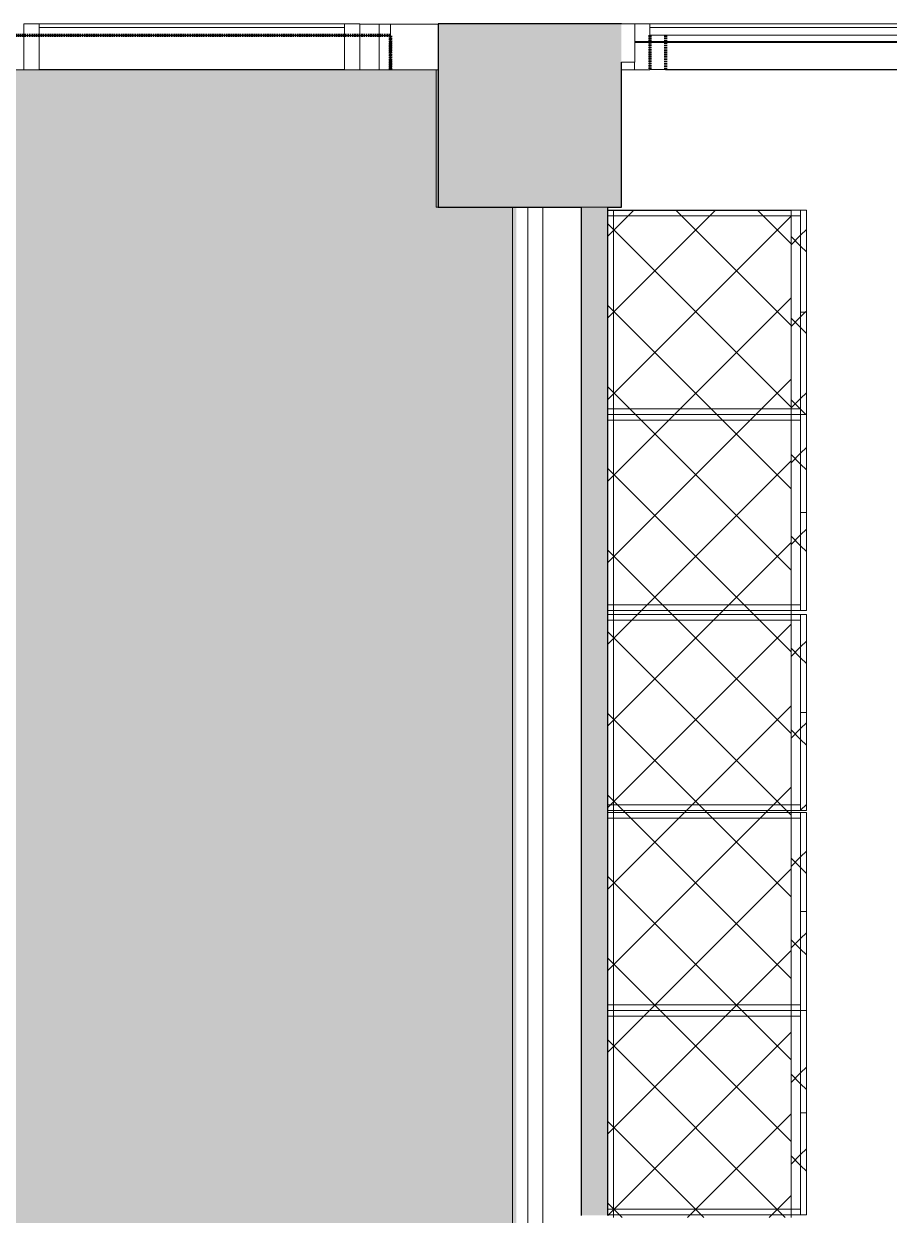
# Model space of a CAD drawing. Header units: inches. Extents: x 920 to 2661, y -647 to 1865.
# Drawn here: x 2061.6 to 2175, y 1709.4 to 1865.4 of the extents above; entities that cross this region are included whole.
import ezdxf

# ---------------------------------------------------------------- set-up
doc = ezdxf.new("R2010")
doc.units = ezdxf.units.IN
doc.header["$MEASUREMENT"] = 0
doc.linetypes.add('IMPORT-Dash 1_8_ _2_', pattern=[0.3, 0.1875, -0.1125])
doc.linetypes.add('IMPORT-Double Dash 3_8_', pattern=[1, 0.375, -0.125, 0.125, -0.125, 0.125, -0.125])
for name, color, linetype, lineweight in [('A-DETL-GENF', 92, 'Continuous', 9), ('A-GLAZ', 151, 'Continuous', 18), ('A-GLAZ-CWMG', 250, 'Continuous', 18), ('A-WALL', 113, 'Continuous', 13), ('A-WALL-PATT', 111, 'Continuous', 18), ('basebuilding_dwg', 8, 'Continuous', 9), ('I-WALL', 2, 'Continuous', 18), ('Q-CASE', 31, 'Continuous', 9)]:
    doc.layers.add(name, color=color, linetype=linetype, lineweight=lineweight)
pattern_1 = [(135, (1790.343, -1613.752), (-5.341485, -5.341485), []), (225, (1790.343, -1613.752), (5.341485, -5.341485), [])]
pattern_2 = [(315, (-1786.352, 1613.752), (5.341485, 5.341485), []), (45, (-1786.352, 1613.752), (-5.341485, 5.341485), [])]
pattern_3 = [(135, (1843.267, -1613.752), (-5.341485, -5.341485), []), (225, (1843.267, -1613.752), (5.341485, -5.341485), [])]
pattern_4 = [(135, (1764.397, -1613.752), (-5.341485, -5.341485), []), (225, (1764.397, -1613.752), (5.341485, -5.341485), [])]
pattern_5 = [(315, (-1707.233, 1613.752), (5.341485, 5.341485), []), (45, (-1707.233, 1613.752), (-5.341485, 5.341485), [])]

# ---------------------------------------------------------------- blocks, each defined once
blk = doc.blocks.new('Frameless opening with glazing - 42_ x 84_-4846444-FIRST FLOOR CONSTRUCTION')
at = {"layer": 'A-GLAZ', "lineweight": 40}
blk.add_line((-22.5, 0.125), (19.5, 0.125), dxfattribs=at)
blk = doc.blocks.new('C-Counter Top1 - 24_ Depth-5034683-FIRST FLOOR CONSTRUCTION')
at = {"layer": 'Q-CASE'}
h = blk.add_hatch(dxfattribs=at)
h.set_pattern_fill('FP_7', color=256, style=0, pattern_type=2)
h.set_pattern_definition([(315, (-1756.414, 1616.115), (5.341485, 5.341485), []), (45, (-1756.414, 1616.115), (-5.341485, 5.341485), [])])
h.paths.add_polyline_path([(-47.26, 0), (-47.26, -24), (84.55, -24), (84.55, 0), (-47.01, 0)], flags=0)
for p, q in [((84.55, -24), (84.55, 0)), ((84.55, -0.75), (-47.26, -0.75)), ((-47.26, -24), (84.55, -24))]:
    blk.add_line(p, q, dxfattribs=at)
blk = doc.blocks.new('CW Cupbd - UB 34_5_h x 26_d - 2 Doors-5070561-FIRST FLOOR CONSTRUCTION')
at = {"layer": 'Q-CASE'}
h = blk.add_hatch(dxfattribs=at)
h.set_pattern_fill('FP_16', color=256, style=0, pattern_type=2)
h.set_pattern_definition(pattern_1)
h.paths.add_polyline_path([(15.09, 27.61), (15.09, 28.36), (2.25, 28.36), (2.25, 27.61), (3, 27.61)], flags=0)
h = blk.add_hatch(dxfattribs=at)
h.set_pattern_fill('FP_16', color=256, style=0, pattern_type=2)
h.set_pattern_definition(pattern_1)
h.paths.add_polyline_path([(27.94, 28.36), (15.09, 28.36), (15.09, 27.61), (27.94, 27.61)], flags=0)
h = blk.add_hatch(dxfattribs=at)
h.set_pattern_fill('FP_16', color=256, style=0, pattern_type=2)
h.set_pattern_definition(pattern_1)
h.paths.add_polyline_path([(3, 27.61), (2.25, 27.61), (2.25, 26.36), (3, 26.36)], flags=0)
h = blk.add_hatch(dxfattribs=at)
h.set_pattern_fill('FP_16', color=256, style=0, pattern_type=2)
h.set_pattern_definition(pattern_1)
h.paths.add_polyline_path([(27.19, 27.61), (3, 27.61), (3, 26.36), (27.19, 26.36)], flags=0)
h = blk.add_hatch(dxfattribs=at)
h.set_pattern_fill('FP_16', color=256, style=0, pattern_type=2)
h.set_pattern_definition(pattern_1)
h.paths.add_polyline_path([(27.94, 26.36), (27.94, 27.61), (27.19, 27.61), (27.19, 26.36)], flags=0)
for p, q in [((2.25, 28.36), (15.09, 28.36)), ((2.25, 28.36), (2.25, 27.61)), ((15.09, 27.61), (15.09, 28.36)), ((15.09, 28.36), (27.94, 28.36)), ((15.09, 28.36), (15.09, 27.61)), ((27.94, 27.61), (27.94, 28.36)), ((2.25, 27.61), (3, 27.61)), ((2.25, 2.36), (2.25, 27.61)), ((15.09, 27.61), (3, 27.61)), ((3, 27.61), (3, 2.36)), ((27.19, 27.61), (15.09, 27.61)), ((27.19, 27.61), (27.94, 27.61)), ((27.19, 2.36), (27.19, 27.61)), ((27.94, 2.36), (27.94, 27.61))]:
    blk.add_line(p, q, dxfattribs=at)
blk = doc.blocks.new('CW Cupbd - UB 34_5_h x 26_d - 2 Doors-5070573-FIRST FLOOR CONSTRUCTION')
at = {"layer": 'Q-CASE'}
h = blk.add_hatch(dxfattribs=at)
h.set_pattern_fill('FP_17', color=256, style=0, pattern_type=2)
h.set_pattern_definition(pattern_2)
h.paths.add_polyline_path([(2.25, -27.61), (3, -27.61), (3, -26.36), (2.25, -26.36)], flags=0)
h = blk.add_hatch(dxfattribs=at)
h.set_pattern_fill('FP_17', color=256, style=0, pattern_type=2)
h.set_pattern_definition(pattern_2)
h.paths.add_polyline_path([(3, -27.61), (27.17, -27.61), (27.17, -26.36), (3, -26.36)], flags=0)
h = blk.add_hatch(dxfattribs=at)
h.set_pattern_fill('FP_17', color=256, style=0, pattern_type=2)
h.set_pattern_definition(pattern_2)
h.paths.add_polyline_path([(27.17, -26.36), (27.17, -27.61), (27.92, -27.61), (27.92, -26.36), (27.32, -26.36)], flags=0)
h = blk.add_hatch(dxfattribs=at)
h.set_pattern_fill('FP_17', color=256, style=0, pattern_type=2)
h.set_pattern_definition(pattern_2)
h.paths.add_polyline_path([(2.25, -28.36), (15.08, -28.36), (15.08, -27.61), (2.25, -27.61)], flags=0)
h = blk.add_hatch(dxfattribs=at)
h.set_pattern_fill('FP_17', color=256, style=0, pattern_type=2)
h.set_pattern_definition(pattern_2)
h.paths.add_polyline_path([(15.08, -28.36), (27.92, -28.36), (27.92, -27.61), (15.08, -27.61)], flags=0)
for p, q in [((2.25, -27.61), (2.25, -2.36)), ((3, -2.36), (3, -27.61)), ((27.17, -27.61), (27.17, -2.36)), ((27.92, -27.61), (27.92, -2.36)), ((2.25, -27.61), (2.25, -28.36)), ((3, -27.61), (2.25, -27.61)), ((3, -27.61), (15.08, -27.61)), ((15.08, -28.36), (15.08, -27.61)), ((15.08, -27.61), (27.17, -27.61)), ((15.08, -27.61), (15.08, -28.36)), ((27.92, -27.61), (27.17, -27.61)), ((27.92, -28.36), (27.92, -27.61)), ((15.08, -28.36), (2.25, -28.36)), ((27.92, -28.36), (15.08, -28.36))]:
    blk.add_line(p, q, dxfattribs=at)
blk = doc.blocks.new('CW Cupbd - UB 34_5_h x 26_d - 2 Doors-5070363-FIRST FLOOR CONSTRUCTION')
at = {"layer": 'Q-CASE'}
h = blk.add_hatch(dxfattribs=at)
h.set_pattern_fill('FP_18', color=256, style=0, pattern_type=2)
h.set_pattern_definition(pattern_3)
h.paths.add_polyline_path([(15.62, 27.61), (15.62, 28.36), (2.25, 28.36), (2.25, 27.61), (3, 27.61)], flags=0)
h = blk.add_hatch(dxfattribs=at)
h.set_pattern_fill('FP_18', color=256, style=0, pattern_type=2)
h.set_pattern_definition(pattern_3)
h.paths.add_polyline_path([(29, 28.36), (15.62, 28.36), (15.62, 27.61), (29, 27.61)], flags=0)
h = blk.add_hatch(dxfattribs=at)
h.set_pattern_fill('FP_18', color=256, style=0, pattern_type=2)
h.set_pattern_definition(pattern_3)
h.paths.add_polyline_path([(3, 27.61), (2.25, 27.61), (2.25, 2.36), (2.3, 2.36), (2.3, 26.36), (3, 26.36)], flags=0)
h = blk.add_hatch(dxfattribs=at)
h.set_pattern_fill('FP_18', color=256, style=0, pattern_type=2)
h.set_pattern_definition(pattern_3)
h.paths.add_polyline_path([(28.25, 27.61), (3, 27.61), (3, 26.36), (28.25, 26.36)], flags=0)
h = blk.add_hatch(dxfattribs=at)
h.set_pattern_fill('FP_18', color=256, style=0, pattern_type=2)
h.set_pattern_definition(pattern_3)
h.paths.add_polyline_path([(29, 26.36), (29, 27.61), (28.25, 27.61), (28.25, 26.36)], flags=0)
for p, q in [((2.25, 28.36), (15.62, 28.36)), ((2.25, 28.36), (2.25, 27.61)), ((15.62, 27.61), (15.62, 28.36)), ((15.62, 28.36), (29, 28.36)), ((15.62, 28.36), (15.62, 27.61)), ((29, 27.61), (29, 28.36)), ((2.25, 27.61), (3, 27.61)), ((2.25, 2.36), (2.25, 27.61)), ((15.62, 27.61), (3, 27.61)), ((3, 27.61), (3, 2.36)), ((28.25, 27.61), (15.62, 27.61)), ((28.25, 27.61), (29, 27.61)), ((28.25, 2.36), (28.25, 27.61)), ((29, 2.36), (29, 27.61))]:
    blk.add_line(p, q, dxfattribs=at)
blk = doc.blocks.new('CW Cupbd - UB 34_5_h x 26_d - 2 Doors-5070656-FIRST FLOOR CONSTRUCTION')
at = {"layer": 'Q-CASE'}
h = blk.add_hatch(dxfattribs=at)
h.set_pattern_fill('FP_19', color=256, style=0, pattern_type=2)
h.set_pattern_definition(pattern_4)
h.paths.add_polyline_path([(15.21, 28.36), (2.25, 28.36), (2.25, 27.61), (15.21, 27.61)], flags=0)
h = blk.add_hatch(dxfattribs=at)
h.set_pattern_fill('FP_19', color=256, style=0, pattern_type=2)
h.set_pattern_definition(pattern_4)
h.paths.add_polyline_path([(28.17, 27.61), (28.17, 28.36), (15.21, 28.36), (15.21, 27.61), (27.42, 27.61)], flags=0)
h = blk.add_hatch(dxfattribs=at)
h.set_pattern_fill('FP_19', color=256, style=0, pattern_type=2)
h.set_pattern_definition(pattern_4)
h.paths.add_polyline_path([(3, 27.61), (2.25, 27.61), (2.25, 26.36), (3, 26.36)], flags=0)
h = blk.add_hatch(dxfattribs=at)
h.set_pattern_fill('FP_19', color=256, style=0, pattern_type=2)
h.set_pattern_definition(pattern_4)
h.paths.add_polyline_path([(27.42, 27.61), (3, 27.61), (3, 26.36), (27.42, 26.36)], flags=0)
h = blk.add_hatch(dxfattribs=at)
h.set_pattern_fill('FP_19', color=256, style=0, pattern_type=2)
h.set_pattern_definition(pattern_4)
h.paths.add_polyline_path([(28.17, 27.61), (27.42, 27.61), (27.42, 26.36), (28.17, 26.36)], flags=0)
for p, q in [((2.25, 28.36), (15.21, 28.36)), ((2.25, 28.36), (2.25, 27.61)), ((15.21, 27.61), (15.21, 28.36)), ((15.21, 28.36), (28.17, 28.36)), ((15.21, 28.36), (15.21, 27.61)), ((28.17, 27.61), (28.17, 28.36)), ((2.25, 27.61), (3, 27.61)), ((2.25, 2.36), (2.25, 27.61)), ((15.21, 27.61), (3, 27.61)), ((3, 27.61), (3, 2.36)), ((27.42, 27.61), (15.21, 27.61)), ((27.42, 27.61), (28.17, 27.61)), ((27.42, 2.36), (27.42, 27.61)), ((28.17, 2.36), (28.17, 27.61))]:
    blk.add_line(p, q, dxfattribs=at)
blk = doc.blocks.new('CW Cupbd - UB 34_5_h x 26_d - 2 Doors-5070644-FIRST FLOOR CONSTRUCTION')
at = {"layer": 'Q-CASE'}
h = blk.add_hatch(dxfattribs=at)
h.set_pattern_fill('FP_20', color=256, style=0, pattern_type=2)
h.set_pattern_definition(pattern_5)
h.paths.add_polyline_path([(2.25, -26.36), (2.25, -27.61), (3, -27.61), (3, -26.36)], flags=0)
h = blk.add_hatch(dxfattribs=at)
h.set_pattern_fill('FP_20', color=256, style=0, pattern_type=2)
h.set_pattern_definition(pattern_5)
h.paths.add_polyline_path([(3, -27.61), (28.25, -27.61), (28.25, -26.36), (3, -26.36)], flags=0)
h = blk.add_hatch(dxfattribs=at)
h.set_pattern_fill('FP_20', color=256, style=0, pattern_type=2)
h.set_pattern_definition(pattern_5)
h.paths.add_polyline_path([(28.25, -27.61), (29, -27.61), (29, -26.36), (28.25, -26.36)], flags=0)
h = blk.add_hatch(dxfattribs=at)
h.set_pattern_fill('FP_20', color=256, style=0, pattern_type=2)
h.set_pattern_definition(pattern_5)
h.paths.add_polyline_path([(2.25, -27.61), (2.25, -28.36), (15.62, -28.36), (15.62, -27.61), (3, -27.61)], flags=0)
h = blk.add_hatch(dxfattribs=at)
h.set_pattern_fill('FP_20', color=256, style=0, pattern_type=2)
h.set_pattern_definition(pattern_5)
h.paths.add_polyline_path([(15.62, -28.36), (29, -28.36), (29, -27.61), (15.62, -27.61)], flags=0)
for p, q in [((2.25, -27.61), (2.25, -2.36)), ((3, -2.36), (3, -27.61)), ((28.25, -27.61), (28.25, -2.36)), ((29, -27.61), (29, -2.36)), ((2.25, -27.61), (2.25, -28.36)), ((3, -27.61), (2.25, -27.61)), ((3, -27.61), (15.62, -27.61)), ((15.62, -28.36), (15.62, -27.61)), ((15.62, -27.61), (28.25, -27.61)), ((15.62, -27.61), (15.62, -28.36)), ((29, -27.61), (28.25, -27.61)), ((29, -28.36), (29, -27.61)), ((15.62, -28.36), (2.25, -28.36)), ((29, -28.36), (15.62, -28.36))]:
    blk.add_line(p, q, dxfattribs=at)
blk = doc.blocks.new('basebuilding_dwg_System Panel - Glazed EXIST-BLACK-1018897-GROSS BLDG AREA - LEVEL 6-4771485-FIRST FLOOR CONSTRUCTION')
at = {"layer": 'A-GLAZ', "color": 7, "lineweight": 9, "flags": 128}
blk.add_lwpolyline([(-20, -1.5), (20, -1.5), (20, -0.5), (-20, -0.5)], close=True, dxfattribs=at)
blk = doc.blocks.new('basebuilding_dwg_Rectangular Mullion - 2_ x 6_ rectangular-BLACK-1018865-GROSS BLDG AREA - LEVEL 6-4771487-FIRST FLOOR CONSTRUCTION')
at = {"layer": 'A-GLAZ-CWMG', "flags": 128}
blk.add_lwpolyline([(-1, 6), (1, 6), (1, 0), (-1, 0)], close=True, dxfattribs=at)
blk = doc.blocks.new('basebuilding_dwg_Rectangular Mullion - 2_ x 6_ rectangular-BLACK-1018894-GROSS BLDG AREA - LEVEL 6-4771489-FIRST FLOOR CONSTRUCTION')
at = {"layer": 'A-GLAZ-CWMG'}
for p, q in [((59.28, 1017.21), (19.28, 1017.21)), ((59.28, 1011.21), (19.28, 1011.21))]:
    blk.add_line(p, q, dxfattribs=at)
blk = doc.blocks.new('basebuilding_dwg_Rectangular Mullion - 2_ x 6_ rectangular-BLACK-167181-GROSS BLDG AREA - LEVEL 6-4771492-FIRST FLOOR CONSTRUCTION')
at = {"layer": 'A-GLAZ-CWMG', "flags": 128}
blk.add_lwpolyline([(-2, 6), (0, 6), (0, 0), (-2, 0)], close=True, dxfattribs=at)
blk = doc.blocks.new('basebuilding_dwg_Rectangular Mullion - 2_ x 6_ rectangular-BLACK-1018893-GROSS BLDG AREA - LEVEL 6-4771488-FIRST FLOOR CONSTRUCTION')
at = {"layer": 'A-GLAZ-CWMG'}
for p, q in [((-104.72, 1017.21), (-144.72, 1017.21)), ((-104.72, 1011.21), (-144.72, 1011.21))]:
    blk.add_line(p, q, dxfattribs=at)
blk = doc.blocks.new('basebuilding_dwg_Rectangular Mullion - 2_ x 6_ rectangular-BLACK-167180-GROSS BLDG AREA - LEVEL 6-V5-FIRST FLOOR CONSTRUCTION')
at = {"layer": 'A-GLAZ-CWMG'}
blk.add_line((0, 5), (0, 6), dxfattribs=at)
at = {"layer": 'A-GLAZ-CWMG', "flags": 128}
blk.add_lwpolyline([(0, 6), (-2, 6), (-2, 0), (-0.03, 0)], dxfattribs=at)
blk = doc.blocks.new('basebuilding_dwg-4266169-FIRST FLOOR CONSTRUCTION')
at = {"lineweight": 9}
for p, q in [((1583.61, 1865.36), (1593.89, 1865.36)), ((1586.14, 1865.36), (1586.14, 1859.36)), ((1221.4, 1859.4), (1593.89, 1859.4)), ((1617.89, 1859.4), (1619.61, 1859.4)), ((1603.61, 1841.4), (1603.61, 1383.4)), ((1605.61, 1841.4), (1605.61, 1383.4)), ((1607.61, 1383.4), (1607.61, 1841.4))]:
    blk.add_line(p, q, dxfattribs=at)
at = {"color": 10, "linetype": 'IMPORT-Dash 1_8_ _2_', "lineweight": 106}
for p, q in [((1621.61, 1863.9), (1621.61, 1859.45)), ((1623.64, 1863.86), (1623.64, 1859.4))]:
    blk.add_line(p, q, dxfattribs=at)
at = {"lineweight": 9, "flags": 128}
for points in [[(1587.64, 1865.36), (1587.64, 1859.36), (1379.64, 1859.36)], [(1583.61, 1859.4), (1593.61, 1859.4), (1593.61, 1841.4), (1593.89, 1841.4)], [(1831.64, 1860.4), (1831.64, 1859.36), (1623.64, 1859.36)]]:
    blk.add_lwpolyline(points, dxfattribs=at)
at = {"color": 250, "lineweight": 18, "flags": 128}
blk.add_lwpolyline([(1587.61, 1859.4), (1587.61, 1863.86), (1379.64, 1863.86), (1379.64, 1859.4), (1343.64, 1859.4), (1343.64, 1863.86), (1221.4, 1863.86)], dxfattribs=at)
at = {"color": 10, "linetype": 'IMPORT-Dash 1_8_ _2_', "lineweight": 106, "flags": 128}
blk.add_lwpolyline([(1587.64, 1859.4), (1587.64, 1863.86), (1379.64, 1863.86), (1379.64, 1859.4), (1343.64, 1859.4), (1343.64, 1863.86), (1343.64, 1859.45), (1377.61, 1859.45), (1377.61, 1863.9), (1587.64, 1863.9), (1587.64, 1859.45)], dxfattribs=at)
at = {"extrusion": (0, 0, -1), "rotation": 180}
for name, p in [('basebuilding_dwg_Rectangular Mullion - 2_ x 6_ rectangular-BLACK-1018865-GROSS BLDG AREA - LEVEL 6-4771487-FIRST FLOOR CONSTRUCTION', (-1540.61, 1865.4)), ('basebuilding_dwg_Rectangular Mullion - 2_ x 6_ rectangular-BLACK-167181-GROSS BLDG AREA - LEVEL 6-4771492-FIRST FLOOR CONSTRUCTION', (-1583.61, 1865.4))]:
    blk.add_blockref(name, p, dxfattribs=at)
for name, p in [('basebuilding_dwg_Rectangular Mullion - 2_ x 6_ rectangular-BLACK-1018894-GROSS BLDG AREA - LEVEL 6-4771489-FIRST FLOOR CONSTRUCTION', (1522.33, 848.2)), ('basebuilding_dwg_Rectangular Mullion - 2_ x 6_ rectangular-BLACK-1018893-GROSS BLDG AREA - LEVEL 6-4771488-FIRST FLOOR CONSTRUCTION', (1766.33, 848.2)), ('basebuilding_dwg_System Panel - Glazed EXIST-BLACK-1018897-GROSS BLDG AREA - LEVEL 6-4771485-FIRST FLOOR CONSTRUCTION', (1561.61, 1865.4)), ('basebuilding_dwg_System Panel - Glazed EXIST-BLACK-1018897-GROSS BLDG AREA - LEVEL 6-4771485-FIRST FLOOR CONSTRUCTION', (1641.61, 1865.4))]:
    blk.add_blockref(name, p)
at = {"rotation": 180}
blk.add_blockref('basebuilding_dwg_Rectangular Mullion - 2_ x 6_ rectangular-BLACK-167180-GROSS BLDG AREA - LEVEL 6-V5-FIRST FLOOR CONSTRUCTION', (1619.61, 1865.4), dxfattribs=at)

msp = doc.modelspace()

# ---------------------------------------------------------------- hatches: boundary and pattern name
at = {"layer": 'A-DETL-GENF'}
h = msp.add_hatch(color=9, dxfattribs=at)
h.paths.add_polyline_path([(2228.4, 630.79), (2654.4, 630.79), (2654.4, 693.4), (1743.43, 693.4), (1743.43, 630.79), (2215.5, 630.79)], flags=0)
h.paths.add_polyline_path([(2107.16, 696.9), (2136.08, 696.9), (2136.08, 701.15), (2137.2, 701.15), (2137.2, 737.15), (2136.08, 737.15), (2136.08, 761.36), (2137.2, 761.36), (2137.2, 761.86), (2077.89, 761.86), (2077.89, 765.36), (2115.92, 765.36), (2115.92, 786.8), (2137.2, 786.8), (2137.2, 1218.88), (1871.9, 1218.88), (1871.9, 1383.4), (2126.14, 1383.4), (2126.14, 1841.4), (2115.92, 1841.4), (2115.92, 1859.4), (1743.43, 1859.4), (1743.43, 696.9), (2077.89, 696.9)], flags=0)
h.paths.add_polyline_path([(1765.59, 972.89), (1759.16, 972.91), (1762.4, 984.9), (1763.69, 980.05)], flags=0)
h.paths.add_polyline_path([(1816.38, 998.52), (1813.17, 1010.52), (1819.6, 1010.52)], flags=0)
at = {"layer": 'A-WALL'}
msp.add_hatch(color=250, dxfattribs=at).paths.add_polyline_path([(2139.92, 1841.4), (2139.92, 1865.4), (2115.92, 1865.4), (2115.92, 1841.4), (2138.14, 1841.4)], flags=0)
at = {"layer": 'A-WALL-PATT', "lineweight": 9}
h = msp.add_hatch(color=7, dxfattribs=at)
h.paths.add_polyline_path([(2134.64, 1383.4), (2138.14, 1383.4), (2138.14, 1705.9), (2134.64, 1705.9), (2134.64, 1419.38)], flags=0)
h.paths.add_polyline_path([(2134.76, 1709.4), (2138.14, 1709.4), (2138.14, 1841.4), (2134.64, 1841.4), (2134.64, 1709.4)], flags=0)

# ---------------------------------------------------------------- linework, layer by layer
at = {"layer": 'A-WALL', "color": 8, "lineweight": 30}
for p, q in [((2139.92, 1865.4), (2115.92, 1865.4)), ((2115.92, 1865.4), (2115.92, 1841.4)), ((2139.92, 1841.4), (2139.92, 1860.4)), ((2115.92, 1841.4), (2134.64, 1841.4)), ((2138.14, 1841.4), (2139.92, 1841.4))]:
    msp.add_line(p, q, dxfattribs=at)
at = {"layer": 'A-WALL', "color": 55, "lineweight": 18}
msp.add_line((2134.64, 1841.4), (2138.14, 1841.4), dxfattribs=at)
at = {"layer": 'I-WALL'}
for p, q in [((2141.67, 1865.4), (2139.92, 1865.4)), ((2141.67, 1860.4), (2141.67, 1865.4)), ((2139.92, 1860.4), (2141.67, 1860.4))]:
    msp.add_line(p, q, dxfattribs=at)
at = {"layer": 'I-WALL', "color": 8, "lineweight": 30}
for p, q in [((2134.64, 1841.4), (2134.64, 1709.4)), ((2138.14, 1709.4), (2138.14, 1841.4))]:
    msp.add_line(p, q, dxfattribs=at)

# ---------------------------------------------------------------- block references
at = {"layer": 'A-GLAZ'}
msp.add_blockref('Frameless opening with glazing - 42_ x 84_-4846444-FIRST FLOOR CONSTRUCTION', (2164.17, 1862.9), dxfattribs=at)
at = {"layer": 'basebuilding_dwg', "color": 250, "linetype": 'IMPORT-Double Dash 3_8_', "lineweight": 18}
msp.add_blockref('basebuilding_dwg-4266169-FIRST FLOOR CONSTRUCTION', (522.03, 0), dxfattribs=at)
at = {"layer": 'Q-CASE'}
for name, p, rotation in [('CW Cupbd - UB 34_5_h x 26_d - 2 Doors-5070363-FIRST FLOOR CONSTRUCTION', (2135.78, 1843.27), 269.9999999999992), ('C-Counter Top1 - 24_ Depth-5034683-FIRST FLOOR CONSTRUCTION', (2138.14, 1756.41), 90.00000000000001), ('CW Cupbd - UB 34_5_h x 26_d - 2 Doors-5070573-FIRST FLOOR CONSTRUCTION', (2135.78, 1786.35), 90.00000000000077), ('CW Cupbd - UB 34_5_h x 26_d - 2 Doors-5070561-FIRST FLOOR CONSTRUCTION', (2135.78, 1790.34), 269.9999999999992), ('CW Cupbd - UB 34_5_h x 26_d - 2 Doors-5070656-FIRST FLOOR CONSTRUCTION', (2135.78, 1764.4), 269.9999999999992), ('CW Cupbd - UB 34_5_h x 26_d - 2 Doors-5070644-FIRST FLOOR CONSTRUCTION', (2135.78, 1707.23), 90.00000000000072)]:
    msp.add_blockref(name, p, dxfattribs=dict(at, rotation=rotation))

doc.saveas('drawing.dxf')
